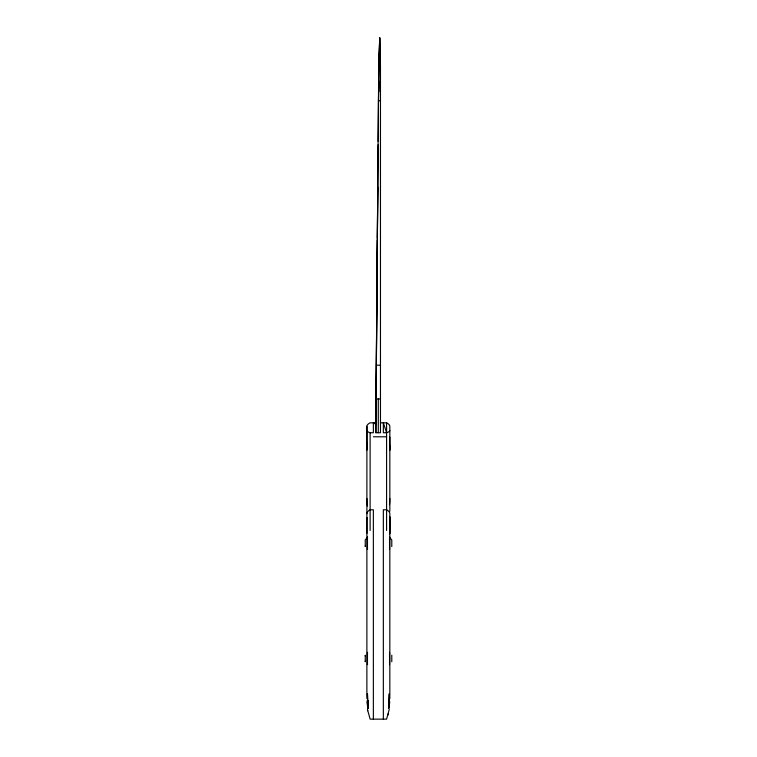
<?xml version="1.0" encoding="UTF-8"?>
<svg xmlns="http://www.w3.org/2000/svg" width="757" height="757" viewBox="0 0 757 757"><rect width="100%" height="100%" fill="white"/><g stroke="black" fill="none" stroke-linecap="round" stroke-linejoin="round"><path stroke-width="1.14" d="M366.88 698.626L366.899 426.03A44.445 9.16 -0.9 0 1 370.126 422.822L376.456 422.822M378.292 432.739L378.292 398.958M389.827 437.082L389.827 450.216A92.136 67.278 0 0 0 389.628 445.722L389.467 444.34M378.86 91.616L378.878 81.16M389.741 533.609L389.827 516.567M375.86 432.739L376.371 365.186A947.679 1.4 -89.6 0 1 378.453 100.813L379.721 37.85L380.468 65.49L380.468 432.739L375.86 432.739L375.86 424.28A570.116 1.429 -89.6 0 1 377.8 187.055A570.106 1.06 -89.6 0 1 378.122 144.814M365.271 655.865L365.262 655.221L365.243 661.76L365.271 661.107M377.365 240.168L375.86 424.28L373.504 422.822M377.383 237.802L377.8 187.055M367.514 537.896L367.467 537.148L367.467 549.478L367.514 548.74M367.514 653.064L367.467 652.326L367.467 664.655L367.514 663.908M389.827 498.475L389.741 501.853A55.024 48.193 0 0 1 389.467 504.654M389.628 533.865L389.827 517.523M366.88 450.216L366.88 426.323M365.271 545.939L365.262 546.582L365.243 540.044L367.467 537.148M379.721 37.85L378.708 69.114L380.468 69.114L379.721 37.85L378.737 65.49A570.106 1.06 -89.6 0 0 378.15 141.37M366.899 448.712L367.24 444.34A67.827 41.673 0 0 1 367.448 443.261M368.082 708.467L368.082 700.85L367.183 700.982L367.003 702.515L367.978 708.467L367.448 693.743L367.694 701.692M389.259 709.328L386.59 719.15L370.126 719.15L367.448 709.356L367.694 710.757M389.013 701.692L389.259 693.743L388.738 708.467L389.704 702.515L389.524 700.982L388.625 700.85M388 714.996L388.379 713.596M389.401 700.85L388.625 700.982M378.453 100.813L380.468 100.813M376.371 365.186L380.468 365.186M376.115 398.958L380.468 398.958M380.393 422.822L386.59 422.822A44.445 9.16 0.9 0 1 389.827 426.323L389.827 511.221M366.88 430.506A47.767 6.17 0 0 0 370.126 432.739L373.362 432.739L373.362 422.822M386.59 432.739L383.345 432.739L383.345 422.822L386.59 432.739A47.767 6.17 0 0 0 389.827 430.506M373.362 436.798L386.59 436.798M368.082 700.982L367.306 700.85M366.88 498.475L366.975 501.853A55.024 48.193 0 0 0 367.448 506.036M366.88 517.495L366.899 533.354M391.785 546.582L391.785 540.044L389.552 537.148L389.552 549.478M391.785 655.221L391.785 661.76M389.827 698.626L389.827 513.634A49.252 10.787 0 0 0 386.59 509.783L383.345 509.783L383.345 719.15M389.552 652.326L389.552 664.655M388.625 702.751L388.625 708.467M386.59 422.822L386.59 530.458M373.362 719.15L373.362 509.783L370.126 509.783A49.252 10.787 0 0 0 366.88 513.634M370.126 432.739L370.126 530.458M367.457 519.245A24.934 5.46 0 0 1 366.88 518.072M389.827 518.072A24.934 5.46 0 0 1 389.467 519.009"/></g></svg>
